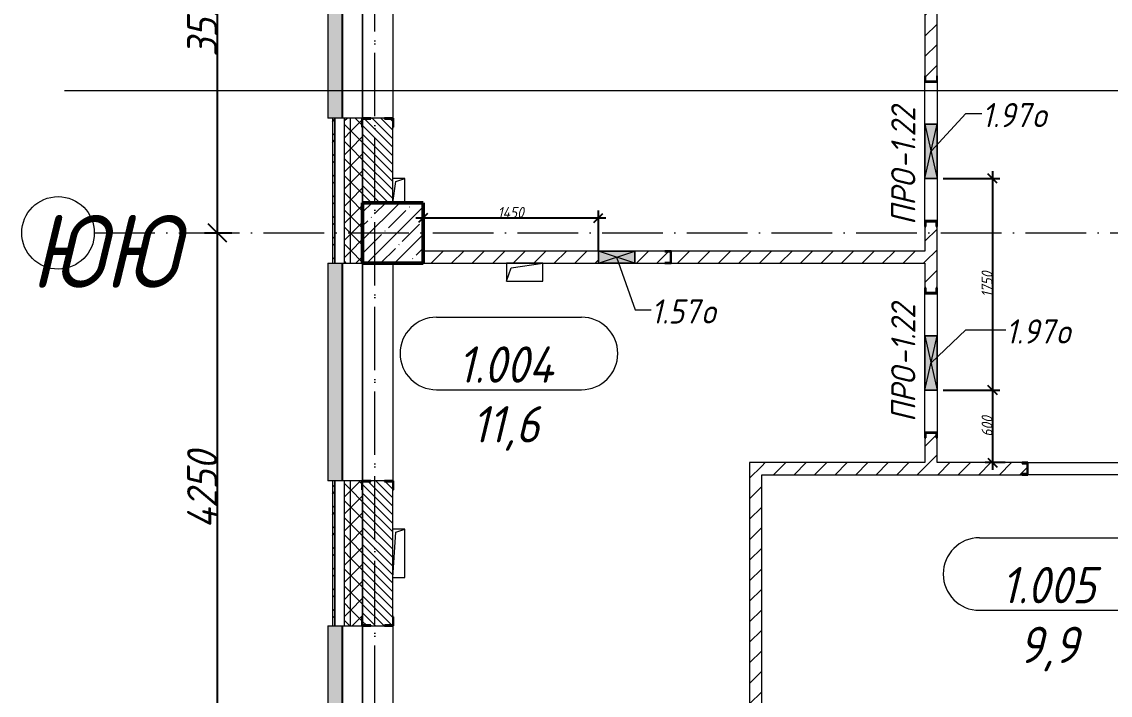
# Model space of a CAD drawing. Header units: millimetres. Extents: x -12989 to 629078, y -109036 to 555275.
# Drawn here: x 507745 to 516745, y 344099 to 349669 of the extents above; entities that cross this region are included whole.
import ezdxf

# ---------------------------------------------------------------- set-up
doc = ezdxf.new("R2010")
doc.units = ezdxf.units.MM
doc.linetypes.add('50_200_ШТРИХ_1Т_ш5_п1_п1_', pattern=[700, 500, -100, 0, -100])
for name, color, linetype, lineweight in [('A-____-____-DIMS', 7, 'Continuous', 9), ('A-DETL-GENF-OTLN', 7, 'Continuous', 9), ('A-GENM-____-IDEN', 7, 'Continuous', 9), ('A-GENM-____-MCUT', 7, 'Continuous', 25), ('A-GENM-____-OTLN', 7, 'Continuous', 9), ('A-GENM-____-OTLN-1', 7, 'Continuous', 25), ('A-GLAZ-____-IDEN', 7, 'Continuous', 9), ('A-GLAZ-____-OTLN', 7, 'Continuous', 9), ('A-WALL-____-MCUT', 7, 'Continuous', 13), ('A-WALL-____-MCUT-1', 7, 'Continuous', 9), ('A-WALL-____-OTLN', 7, 'Continuous', 9), ('A-WALL-____-PATT-1', 7, 'Continuous', 9), ('A-WALL-FNSH-MCUT-1', 7, 'Continuous', 9), ('I-WALL-____-OTLN', 7, 'Continuous', 9), ('S-COLS-____-MCUT', 7, 'Continuous', 50), ('S-COLS-____-OTLN', 7, 'Continuous', 9), ('S-GRID-____-IDEN', 7, 'Continuous', 9), ('S-GRID-____-OTLN-1', 7, '50_200_ШТРИХ_1Т_ш5_п1_п1_', 9)]:
    doc.layers.add(name, color=color, linetype=linetype, lineweight=lineweight)
for name, color, linetype, lineweight, true_color in [('A-AREA-IDEN-1', 7, 'Continuous', 9, 0xaaaaaa), ('A-GLAZ-____-OTLN-1', 7, 'Continuous', 9, 0xc0c0c0), ('G-____-____-SYMB-1', 9, 'Continuous', 9, 0x808080), ('Оси-3', 7, '50_200_ШТРИХ_1Т_ш5_п1_п1_', 9, 0xaaaaaa)]:
    doc.layers.add(name, color=color, linetype=linetype, lineweight=lineweight, true_color=true_color)
doc.styles.add('ISOCPEUR_I', font='isocpeui.ttf', dxfattribs={"width": 0.9, "height": 2.5})
doc.styles.add('ISOCPEUR_I_11', font='isocpeui.ttf', dxfattribs={"width": 0.9, "height": 200})
doc.styles.add('ISOCPEUR_I_7', font='isocpeui.ttf', dxfattribs={"width": 0.9, "height": 90})
doc.styles.add('ISOCPEUR_I_9', font='isocpeui.ttf', dxfattribs={"width": 0.9, "height": 250})
doc.dimstyles.new('ISO-1_8_0_9К_СРЕДНИЙ_Кладочные_2', dxfattribs={"dimscale": 304.8, "dimtxt": 89.638306, "dimasz": 0.246063, "dimexe": 0.19685, "dimexo": 0, "dimgap": 0, "dimtad": 1, "dimdec": 3, "dimrnd": 0.001, "dimdsep": 46, "dimtxsty": 'ISOCPEUR_I_7', "dimblk1": 'OBLIQUE', "dimblk2": 'OBLIQUE', "dimsah": 1, "dimcen": 0.09, "dimdle": 0.19685, "dimazin": 0, "dimtfac": 1, "dimtdec": 4, "dimtix": 1, "dimtmove": 1, "dimatfit": 3, "dimfxl": 1, "dimtvp": 1, "dimtolj": 1, "dimtzin": 0, "dimarcsym": 2})
doc.dimstyles.new('ISO-2_5_0_9К_БОЛЬШОЙ_ОСИ', dxfattribs={"dimscale": 304.8, "dimtxt": 248.995294, "dimasz": 0.492126, "dimexe": 0.393701, "dimexo": 0, "dimgap": 0, "dimtad": 1, "dimdec": 0, "dimzin": 0, "dimdsep": 46, "dimtxsty": 'ISOCPEUR_I_9', "dimblk1": 'OBLIQUE', "dimblk2": 'OBLIQUE', "dimsah": 1, "dimcen": 0.09, "dimdle": 0.393701, "dimazin": 0, "dimtfac": 1, "dimtdec": 4, "dimtix": 1, "dimtmove": 0, "dimatfit": 3, "dimfxl": 1, "dimtvp": 1, "dimtolj": 1, "dimtzin": 0, "dimarcsym": 2})
pattern_1 = [(135, (513013.31, 265891.49), (-35.35534, -35.35534), [])]
pattern_2 = [(45, (513013.31, 265891.49), (-84.85281, 84.85281), [])]
pattern_3 = [(45, (513013.31, 265891.49), (-70.71068, 70.71068), []), (135, (513013.31, 265891.49), (-70.71068, -70.71068), [])]

# ---------------------------------------------------------------- blocks, each defined once
blk = doc.blocks.new('BSC_Колонна _Прямоугольная - 500х500-V57-АР1_План отверстий 1 этажа в осях 1-64_Ю-ЯЯ')
at = {"layer": 'S-COLS-____-OTLN'}
h = blk.add_hatch(dxfattribs=at)
h.set_pattern_fill('FP_64', color=256, style=0, pattern_type=2)
h.set_pattern_definition([(45, (2200, -82031.04), (-114.04925, 114.04925), []), (45, (2314.05, -82031.04), (-114.04925, 114.04925), [201.613, -40.323, 3.353, -36.97])])
h.paths.add_polyline_path([(-250, -250), (250, -250), (250, 250), (-250, 250)], flags=0)
at = {"layer": 'S-COLS-____-MCUT'}
for p, q in [((250, 250), (-250, 250)), ((-250, 250), (-250, -250)), ((250, -250), (250, 250)), ((-250, -250), (250, -250))]:
    blk.add_line(p, q, dxfattribs=at)
blk = doc.blocks.new('Фахверк_СКБ_Уголок - 250_2700-27497298-АР1_План отверстий 1 этажа в осях 1-64_Ю-ЯЯ')
at = {"layer": 'A-GENM-____-MCUT'}
for p, q in [((200, 181), (125, 181)), ((125, 181), (125, 106)), ((200, 175), (200, 181)), ((125, 106), (131, 106)), ((131, 106), (131, 175)), ((131, 175), (200, 175)), ((131, -6), (125, -6)), ((125, -6), (125, -81)), ((125, -81), (200, -81)), ((131, -75), (131, -6)), ((200, -75), (131, -75)), ((200, -81), (200, -75))]:
    blk.add_line(p, q, dxfattribs=at)
blk = doc.blocks.new('154_Стойка_СКБ_Швеллер - СМ-2230_100-28215779-АР1_План отверстий 1 этажа в осях 1-64_Ю-ЯЯ')
at = {"layer": 'A-GENM-____-MCUT'}
for p, q in [((171, 50), (125, 50)), ((125, 50), (125, -50)), ((129.5, 42.4), (171, 42.4)), ((129.5, -42.4), (129.5, 42.4)), ((171, 42.4), (171, 50)), ((125, -50), (171, -50)), ((171, -42.4), (129.5, -42.4)), ((171, -50), (171, -42.4))]:
    blk.add_line(p, q, dxfattribs=at)
blk = doc.blocks.new('154_Фахверк_СКБ_Швеллер - Тип_100_4010-27736299-АР1_План отверстий 1 этажа в осях 1-64_Ю-ЯЯ')
at = {"layer": 'A-GENM-____-MCUT'}
for p, q in [((175, 50), (125, 50)), ((125, 50), (125, -50)), ((128, 47), (175, 47)), ((128, -47), (128, 47)), ((175, 47), (175, 50)), ((125, -50), (175, -50)), ((175, -47), (128, -47)), ((175, -50), (175, -47))]:
    blk.add_line(p, q, dxfattribs=at)
blk = doc.blocks.new('AR_Отверстие прямоугольное _в плите_ - AR_Отверстие прямоугольное _в плите_-30459777-АР1_План отверстий 1 этажа в осях 1-64_Ю-ЯЯ')
at = {"layer": 'A-GENM-____-OTLN'}
for p, q in [((150, 75), (-150, 75)), ((-150, 75), (-150, -75)), ((-150, -75), (-112.5, 37.5)), ((-112.5, 37.5), (150, 75)), ((150, -75), (150, 75)), ((-150, -75), (150, -75))]:
    blk.add_line(p, q, dxfattribs=at)
blk = doc.blocks.new('AR_Отверстие прямоугольное _в плите_ - AR_Отверстие прямоугольное _в плите_-30512140-АР1_План отверстий 1 этажа в осях 1-64_Ю-ЯЯ')
at = {"layer": 'A-GENM-____-OTLN'}
for p, q in [((50, 200), (-50, 200)), ((-25, 175), (50, 200)), ((50, -200), (50, 200)), ((-50, -200), (-25, 175)), ((-50, -200), (50, -200))]:
    blk.add_line(p, q, dxfattribs=at)
blk = doc.blocks.new('AR_Отверстие прямоугольное _в плите_ - AR_Отверстие прямоугольное _в плите_-V230-АР1_План отверстий 1 этажа в осях 1-64_Ю-ЯЯ')
at = {"layer": 'A-GENM-____-OTLN'}
for p, q in [((50, 100), (-50, 100)), ((-25, 75), (50, 100)), ((50, -100), (50, 100)), ((-50, -100), (-25, 75))]:
    blk.add_line(p, q, dxfattribs=at)
blk = doc.blocks.new('Отлив_СКБ - Отлив витража_120_НВФ-31885689-АР1_План отверстий 1 этажа в осях 1-64_Ю-ЯЯ')
at = {"layer": 'A-GLAZ-____-OTLN-1'}
for points in [[(1800, 2), (1800, 120), (0, 120), (0, 2), (749.6, 2)], [(1800, 0), (1800, 2), (0, 2), (0, 0), (749.6, 0)]]:
    blk.add_hatch(color=256, dxfattribs=at).paths.add_polyline_path(points, flags=0)
at = {"layer": 'A-GLAZ-____-OTLN'}
for p, q in [((0, 83), (0, 120)), ((1800, 120), (0, 120)), ((1800, 120), (1800, 83)), ((0, 2), (1800, 2)), ((1800, 0), (0, 0))]:
    blk.add_line(p, q, dxfattribs=at)
blk = doc.blocks.new('AR_Отверстие прямоугольное _в стене_ - AR_Отверстие прямоугольное _в стене__ОВ-36649808-АР1_План отверстий 1 этажа в осях 1-64_Ю-ЯЯ')
at = {"layer": 'A-GLAZ-____-OTLN'}
blk.add_hatch(color=256, dxfattribs=at).paths.add_polyline_path([(-225, -50), (225, -50), (225, 50), (-225, 50)], flags=0)
at = {"layer": 'A-DETL-GENF-OTLN'}
for p, q in [((-225, -50), (-225, 50)), ((-225, 50), (225, 50)), ((225, 50), (-225, -50)), ((-225, 50), (225, -50)), ((225, 50), (-225, 50)), ((-225, 50), (-225, -50)), ((225, 50), (225, -50)), ((225, -50), (225, 50)), ((225, -50), (-225, -50)), ((-225, -50), (225, -50))]:
    blk.add_line(p, q, dxfattribs=at)
blk = doc.blocks.new('AR_Отверстие прямоугольное _в стене__БезПР - AR_Отверстие прямоугольное _в стене__БезПР-36430205-АР1_План отверстий 1 этажа в осях 1-64_Ю-ЯЯ')
at = {"layer": 'A-GLAZ-____-OTLN'}
blk.add_hatch(color=256, dxfattribs=at).paths.add_polyline_path([(150, 50), (-150, 50), (-150, -50), (150, -50)], flags=0)
at = {"layer": 'A-DETL-GENF-OTLN'}
for p, q in [((-150, -50), (-150, 50)), ((-150, 50), (150, 50)), ((150, 50), (-150, -50)), ((-150, 50), (150, -50)), ((150, 50), (-150, 50)), ((-150, 50), (-150, -50)), ((150, 50), (150, -50)), ((150, -50), (150, 50)), ((150, -50), (-150, -50)), ((-150, -50), (150, -50))]:
    blk.add_line(p, q, dxfattribs=at)
blk = doc.blocks.new('Ось сетки - Круг_Ø6_00__ISO-2_5_0_9K_-25732049-АР1_План отверстий 1 этажа в осях 1-64_Ю-ЯЯ')
at = {"layer": 'S-GRID-____-IDEN'}
blk.add_circle((0, 0), 3, dxfattribs=at)
blk = doc.blocks.new('_Oblique')
at = {"color": 0, "linetype": 'ByBlock', "lineweight": -2}
blk.add_line((-0.5, -0.5), (0.5, 0.5), dxfattribs=at)
blk = doc.blocks.new('*D5497')
at = {"layer": 'A-____-____-DIMS', "color": 0, "lineweight": -2, "transparency": 16777216}
for p, q in [((509361.9, 343552.5), (509361.9, 348042.5)), ((509255.8, 347922.5), (509481.9, 347922.5)), ((509255.8, 343672.5), (509481.9, 343672.5))]:
    blk.add_line(p, q, dxfattribs=at)
at = {"layer": 'Defpoints', "color": 0, "transparency": 16777216}
for p in [(509255.8, 347922.5), (509361.9, 347922.5), (509255.8, 343672.5)]:
    blk.add_point(p, dxfattribs=at)
at = {"layer": 'A-____-____-DIMS', "color": 0, "lineweight": -2, "transparency": 16777216, "xscale": 150, "yscale": 150, "zscale": 150}
for p, rotation in [((509361.9, 347922.5), 90), ((509361.9, 343672.5), 270)]:
    blk.add_blockref('_Oblique', p, dxfattribs=dict(at, rotation=rotation))
at = {"layer": 'A-____-____-DIMS', "color": 0, "transparency": 16777216, "insert": (509236.9, 345797.5), "char_height": 250, "width": 781.462, "attachment_point": 5, "rotation": 90, "style": 'ISOCPEUR_I_9'}
blk.add_mtext('\\A1;4250', dxfattribs=at)
blk = doc.blocks.new('*D5498')
at = {"layer": 'A-____-____-DIMS', "color": 0, "lineweight": -2, "transparency": 16777216}
for p, q in [((509361.9, 347802.5), (509361.9, 351592.5)), ((509255.8, 351472.5), (509481.9, 351472.5)), ((509255.8, 347922.5), (509481.9, 347922.5))]:
    blk.add_line(p, q, dxfattribs=at)
at = {"layer": 'Defpoints', "color": 0, "transparency": 16777216}
for p in [(509255.8, 351472.5), (509361.9, 351472.5), (509255.8, 347922.5)]:
    blk.add_point(p, dxfattribs=at)
at = {"layer": 'A-____-____-DIMS', "color": 0, "lineweight": -2, "transparency": 16777216, "xscale": 150, "yscale": 150, "zscale": 150}
for p, rotation in [((509361.9, 351472.5), 90), ((509361.9, 347922.5), 270)]:
    blk.add_blockref('_Oblique', p, dxfattribs=dict(at, rotation=rotation))
at = {"layer": 'A-____-____-DIMS', "color": 0, "transparency": 16777216, "insert": (509236.9, 349697.5), "char_height": 250, "width": 758.478, "attachment_point": 5, "rotation": 90, "style": 'ISOCPEUR_I_9'}
blk.add_mtext('\\A1;3550', dxfattribs=at)
blk = doc.blocks.new('*D5639')
at = {"layer": 'A-____-____-DIMS', "color": 0, "lineweight": -2, "transparency": 16777216}
for p, q in [((515771.8, 348432.5), (515771.8, 346562.5)), ((515363.3, 348372.5), (515831.8, 348372.5)), ((515363.3, 346622.5), (515831.8, 346622.5))]:
    blk.add_line(p, q, dxfattribs=at)
at = {"layer": 'Defpoints', "color": 0, "transparency": 16777216}
for p in [(515363.3, 348372.5), (515363.3, 346622.5), (515771.8, 346622.5)]:
    blk.add_point(p, dxfattribs=at)
at = {"layer": 'A-____-____-DIMS', "color": 0, "lineweight": -2, "transparency": 16777216, "xscale": 75, "yscale": 75, "zscale": 75}
for p, rotation in [((515771.8, 348372.5), 90), ((515771.8, 346622.5), 270)]:
    blk.add_blockref('_Oblique', p, dxfattribs=dict(at, rotation=rotation))
at = {"layer": 'A-____-____-DIMS', "color": 0, "transparency": 16777216, "insert": (515726.2, 347497.5), "char_height": 90, "width": 504.733, "attachment_point": 5, "rotation": 90, "style": 'ISOCPEUR_I_7'}
blk.add_mtext('\\A1;1750', dxfattribs=at)
blk = doc.blocks.new('*D5640')
at = {"layer": 'A-____-____-DIMS', "color": 0, "lineweight": -2, "transparency": 16777216}
for p, q in [((515363.3, 346622.5), (515831.8, 346622.5)), ((515771.8, 346682.5), (515771.8, 345962.5)), ((515877.8, 346022.5), (515711.8, 346022.5))]:
    blk.add_line(p, q, dxfattribs=at)
at = {"layer": 'Defpoints', "color": 0, "transparency": 16777216}
for p in [(515363.3, 346622.5), (515771.8, 346022.5), (515877.8, 346022.5)]:
    blk.add_point(p, dxfattribs=at)
at = {"layer": 'A-____-____-DIMS', "color": 0, "lineweight": -2, "transparency": 16777216, "xscale": 75, "yscale": 75, "zscale": 75}
for p, rotation in [((515771.8, 346622.5), 90), ((515771.8, 346022.5), 270)]:
    blk.add_blockref('_Oblique', p, dxfattribs=dict(at, rotation=rotation))
at = {"layer": 'A-____-____-DIMS', "color": 0, "transparency": 16777216, "insert": (515726.8, 346322.5), "char_height": 90, "width": 409.578, "attachment_point": 5, "rotation": 90, "style": 'ISOCPEUR_I_7'}
blk.add_mtext('\\A1;600', dxfattribs=at)
blk = doc.blocks.new('*D5645')
at = {"layer": 'A-____-____-DIMS', "color": 0, "lineweight": -2, "transparency": 16777216}
for p, q in [((511063.3, 347772.5), (511063.3, 348106.7)), ((512513.3, 347772.5), (512513.3, 348106.7)), ((511003.3, 348046.7), (512573.3, 348046.7))]:
    blk.add_line(p, q, dxfattribs=at)
at = {"layer": 'Defpoints', "color": 0, "transparency": 16777216}
for p in [(512513.3, 348046.7), (511063.3, 347772.5), (512513.3, 347772.5)]:
    blk.add_point(p, dxfattribs=at)
at = {"layer": 'A-____-____-DIMS', "color": 0, "lineweight": -2, "transparency": 16777216, "xscale": 75, "yscale": 75, "zscale": 75, "rotation": 180}
blk.add_blockref('_Oblique', (511063.3, 348046.7), dxfattribs=at)
at = {"layer": 'A-____-____-DIMS', "color": 0, "lineweight": -2, "transparency": 16777216, "xscale": 75, "yscale": 75, "zscale": 75}
blk.add_blockref('_Oblique', (512513.3, 348046.7), dxfattribs=at)
at = {"layer": 'A-____-____-DIMS', "color": 0, "transparency": 16777216, "insert": (511788.3, 348091.7), "char_height": 90, "width": 521.281, "attachment_point": 5, "style": 'ISOCPEUR_I_7'}
blk.add_mtext('\\A1;1450', dxfattribs=at)
blk = doc.blocks.new('AAR_СКБ_Марка_помещения_1_5 ммп - Номер _ Площадь-27962135-АИ_План этажа_Стены_1')
at = {"layer": 'A-AREA-IDEN-1'}
for p, q in [((-2.987, 3), (3.013, 3)), ((-2.987, 0), (3.013, 0))]:
    blk.add_line(p, q, dxfattribs=at)
for centre, start, end in [((-2.987, 1.5), 90, 270), ((3.013, 1.5), 270, 90)]:
    blk.add_arc(centre, 1.5, start, end, dxfattribs=at)

msp = doc.modelspace()

# ---------------------------------------------------------------- hatches: boundary and pattern name
at = {"layer": 'A-WALL-____-PATT-1'}
h = msp.add_hatch(dxfattribs=at)
h.set_pattern_fill('FP_3', color=256, style=0, pattern_type=2)
h.set_pattern_definition([(45, (513013.31, 265891.49), (-85.53659, 85.53659), []), (45, (513070.34, 265891.49), (-85.53659, 85.53659), [])])
h.paths.add_polyline_path([(510313.3109, 338672.5335), (510333.3109, 338672.5335), (510333.3109, 339872.5335), (510313.3109, 339872.5335), (510313.3109, 339260.2006)], flags=0)
h.paths.add_polyline_path([(510333.3109, 341672.5335), (510333.3109, 342872.5335), (510313.3109, 342872.5335), (510313.3109, 341672.5335)], flags=0)
h.paths.add_polyline_path([(510333.3109, 344672.5335), (510333.3109, 345872.5335), (510313.3109, 345872.5335), (510313.3109, 344672.5335)], flags=0)
h.paths.add_polyline_path([(510313.3109, 347672.5335), (510333.3109, 347672.5335), (510333.3109, 348872.5335), (510313.3109, 348872.5335)], flags=0)
h.paths.add_polyline_path([(510313.3109, 350672.5335), (510333.3109, 350672.5335), (510333.3109, 351822.5335), (510313.3109, 351822.5335)], flags=0)
h = msp.add_hatch(dxfattribs=at)
h.set_pattern_fill('FP_1', color=256, style=0, pattern_type=2)
h.set_pattern_definition(pattern_3)
h.paths.add_polyline_path([(510463.3109, 338922.5335), (510463.3109, 339872.5335), (510413.3109, 339872.5335), (510413.3109, 338922.5335)], flags=0)
h.paths.add_polyline_path([(510463.3109, 341672.5335), (510463.3109, 342872.5335), (510413.3109, 342872.5335), (510413.3109, 341672.5335)], flags=0)
h.paths.add_polyline_path([(510413.3109, 344672.5335), (510463.3109, 344672.5335), (510463.3109, 345872.5335), (510413.3109, 345872.5335), (510413.3109, 345718.141)], flags=0)
h.paths.add_polyline_path([(510463.3109, 347672.5335), (510463.3109, 348872.5335), (510413.3109, 348872.5335), (510413.3109, 347672.5335)], flags=0)
h.paths.add_polyline_path([(510413.3109, 350672.5335), (510463.3109, 350672.5335), (510463.3109, 351722.5335), (510413.3109, 351722.5335), (510413.3109, 351368.8389)], flags=0)
h = msp.add_hatch(dxfattribs=at)
h.set_pattern_fill('FP_1', color=256, style=0, pattern_type=2)
h.set_pattern_definition(pattern_3)
h.paths.add_polyline_path([(510563.3109, 338922.5335), (510563.3109, 339797.5335), (510557.3109, 339797.5335), (510557.3109, 339872.5335), (510463.3109, 339872.5335), (510463.3109, 338922.5335)], flags=0)
h.paths.add_polyline_path([(510557.3109, 341672.5335), (510557.3109, 341747.5335), (510563.3109, 341747.5335), (510563.3109, 342797.5335), (510557.3109, 342797.5335), (510557.3109, 342872.5335), (510463.3109, 342872.5335), (510463.3109, 341672.5335)], flags=0)
h.paths.add_polyline_path([(510463.3109, 344672.5335), (510557.3109, 344672.5335), (510557.3109, 344747.5335), (510563.3109, 344747.5335), (510563.3109, 345797.5335), (510557.3109, 345797.5335), (510557.3109, 345872.5335), (510463.3109, 345872.5335), (510463.3109, 344678.5335)], flags=0)
h.paths.add_polyline_path([(510563.3109, 347672.5335), (510563.3109, 348797.5335), (510557.3109, 348797.5335), (510557.3109, 348872.5335), (510463.3109, 348872.5335), (510463.3109, 347672.5335)], flags=0)
h.paths.add_polyline_path([(510557.3109, 350672.5335), (510557.3109, 350747.5335), (510563.3109, 350747.5335), (510563.3109, 351672.5335), (510463.3109, 351672.5335), (510463.3109, 350672.5335)], flags=0)
h = msp.add_hatch(dxfattribs=at)
h.set_pattern_fill('FP_6', color=256, style=0, pattern_type=2)
h.set_pattern_definition(pattern_1)
h.paths.add_polyline_path([(510813.1869, 348172.5335), (510813.3109, 348172.5335), (510813.3109, 348866.5335), (510744.3109, 348866.5335), (510744.3109, 348872.5335), (510632.3109, 348872.5335), (510632.3109, 348866.5335), (510563.3109, 348866.5335), (510563.3109, 348172.5335)], flags=0)
h.paths.add_polyline_path([(510744.3109, 350672.5335), (510744.3109, 350678.5335), (510813.3109, 350678.5335), (510813.3109, 351072.5335), (510563.3109, 351072.5335), (510563.3109, 350678.5335), (510632.3109, 350678.5335), (510632.3109, 350672.5335)], flags=0)
h = msp.add_hatch(dxfattribs=at)
h.set_pattern_fill('FP_4', color=256, style=0, pattern_type=2)
h.set_pattern_definition(pattern_2)
h.paths.add_polyline_path([(515213.3109, 346022.5335), (515313.3109, 346022.5335), (515313.3109, 346226.5335), (515305.7109, 346226.5335), (515305.7109, 346268.0335), (515220.9109, 346268.0335), (515220.9109, 346226.5335), (515213.3109, 346226.5335)], flags=0)
h.paths.add_polyline_path([(515220.9109, 347427.0335), (515305.7109, 347427.0335), (515305.7109, 347468.5335), (515313.3109, 347468.5335), (515313.3109, 347976.5335), (515305.7109, 347976.5335), (515305.7109, 348018.0335), (515220.9109, 348018.0335), (515220.9109, 347976.5335), (515213.3109, 347976.5335), (515213.3109, 347468.5335), (515220.9109, 347468.5335)], flags=0)
h.paths.add_polyline_path([(515216.3109, 349175.5335), (515310.3109, 349175.5335), (515310.5331, 349222.5335), (515313.3109, 349222.5335), (515313.3109, 350972.5335), (515213.3109, 350972.5335), (515213.3109, 349222.5335), (515216.3109, 349222.5335)], flags=0)
h = msp.add_hatch(dxfattribs=at)
h.set_pattern_fill('FP_4', color=256, style=0, pattern_type=2)
h.set_pattern_definition(pattern_2)
h.paths.add_polyline_path([(515213.3109, 347672.5335), (515213.3109, 347772.5335), (513113.3109, 347772.5335), (513113.3109, 347672.5335), (514765.4028, 347672.5335)], flags=0)
h.paths.add_polyline_path([(512997.9022, 347672.5335), (513063.3109, 347672.5335), (513063.3109, 347675.5335), (513110.3109, 347675.5335), (513110.3109, 347769.5335), (513063.3109, 347769.5335), (513063.3109, 347772.5335), (512813.3109, 347772.5335), (512813.3109, 347672.5335)], flags=0)
h.paths.add_polyline_path([(512513.3109, 347672.5335), (512513.3109, 347772.5335), (511063.3109, 347772.5335), (511063.3109, 347672.5335), (511230.4015, 347672.5335)], flags=0)
h = msp.add_hatch(dxfattribs=at)
h.set_pattern_fill('FP_4', color=256, style=0, pattern_type=2)
h.set_pattern_definition(pattern_2)
h.paths.add_polyline_path([(513763.3109, 342722.5335), (513863.3109, 342722.5335), (513863.3109, 346022.5335), (513763.3109, 346022.5335), (513763.3109, 345718.141)], flags=0)
h = msp.add_hatch(dxfattribs=at)
h.set_pattern_fill('FP_4', color=256, style=0, pattern_type=2)
h.set_pattern_definition(pattern_2)
h.paths.add_polyline_path([(517513.3109, 345922.5335), (517513.3109, 346022.5335), (517259.3109, 346022.5335), (517259.3109, 346014.9335), (517217.8109, 346014.9335), (517217.8109, 345930.1335), (517259.3109, 345930.1335), (517259.3109, 345922.5335)], flags=0)
h.paths.add_polyline_path([(516017.3109, 345922.5335), (516017.3109, 345930.1335), (516058.8109, 345930.1335), (516058.8109, 346014.9335), (516017.3109, 346014.9335), (516017.3109, 346022.5335), (513863.3109, 346022.5335), (513863.3109, 345922.5335), (514765.4028, 345922.5335)], flags=0)
h = msp.add_hatch(dxfattribs=at)
h.set_pattern_fill('FP_6', color=256, style=0, pattern_type=2)
h.set_pattern_definition(pattern_1)
h.paths.add_polyline_path([(510813.3109, 342722.5335), (510813.3109, 342866.5335), (510744.3109, 342866.5335), (510744.3109, 342872.5335), (510632.3109, 342872.5335), (510632.3109, 342866.5335), (510563.3109, 342866.5335), (510563.3109, 342722.5335), (510669.3109, 342722.5335)], flags=0)
h.paths.add_polyline_path([(510632.3109, 344672.5335), (510744.3109, 344672.5335), (510744.3109, 344678.5335), (510813.3109, 344678.5335), (510813.3109, 345866.5335), (510744.3109, 345866.5335), (510744.3109, 345872.5335), (510632.3109, 345872.5335), (510632.3109, 345866.5335), (510563.3109, 345866.5335), (510563.3109, 344678.5335), (510632.3109, 344678.5335)], flags=0)

# ---------------------------------------------------------------- linework, layer by layer
at = {"layer": 'A-GLAZ-____-IDEN'}
for p, q in [((515263.3109, 348597.5335), (515551.7335, 348909.1975)), ((515551.7335, 348909.1975), (515683.7539, 348909.1975)), ((512663.3109, 347722.5335), (512816.9873, 347285.2993)), ((512816.9873, 347285.2993), (512948.0993, 347285.2993)), ((515263.3109, 346847.5335), (515551.7335, 347119.7307)), ((515551.7335, 347119.7307), (515881.3906, 347119.7307))]:
    msp.add_line(p, q, dxfattribs=at)
at = {"layer": 'A-WALL-____-MCUT'}
for p, q in [((510557.3109, 348872.5335), (510333.3109, 348872.5335)), ((510333.3109, 348872.5335), (510333.3109, 347672.5335)), ((510333.3109, 347672.5335), (510333.3109, 348872.5335)), ((510744.3109, 348872.5335), (510632.3109, 348872.5335)), ((510813.3109, 348172.5335), (510813.3109, 348797.5335)), ((510333.3109, 347672.5335), (510563.3109, 347672.5335)), ((510557.3109, 345872.5335), (510333.3109, 345872.5335)), ((510333.3109, 345872.5335), (510333.3109, 344672.5335)), ((510333.3109, 344672.5335), (510333.3109, 345872.5335)), ((510744.3109, 345872.5335), (510632.3109, 345872.5335)), ((510813.3109, 344747.5335), (510813.3109, 345797.5335)), ((510333.3109, 344672.5335), (510557.3109, 344672.5335)), ((510632.3109, 344672.5335), (510744.3109, 344672.5335))]:
    msp.add_line(p, q, dxfattribs=at)
at = {"layer": 'A-WALL-____-MCUT-1'}
for p, q in [((510413.3109, 347672.5335), (510413.3109, 348872.5335)), ((510463.3109, 347672.5335), (510463.3109, 348872.5335)), ((510563.3109, 348797.5335), (510563.3109, 348172.5335)), ((510563.3109, 348172.5335), (510563.3109, 348797.5335)), ((510413.3109, 344672.5335), (510413.3109, 345872.5335)), ((510463.3109, 344672.5335), (510463.3109, 345872.5335)), ((510563.3109, 345797.5335), (510563.3109, 344747.5335)), ((510563.3109, 344747.5335), (510563.3109, 345797.5335))]:
    msp.add_line(p, q, dxfattribs=at)
at = {"layer": 'A-WALL-____-OTLN'}
for p, q in [((510563.3109, 348872.5335), (510563.3109, 350672.5335)), ((510563.3109, 350672.5335), (510563.3109, 348872.5335)), ((510813.3109, 350672.5335), (510813.3109, 348872.5335)), ((510563.3109, 345872.5335), (510563.3109, 347672.5335)), ((510563.3109, 347672.5335), (510563.3109, 345872.5335)), ((510813.3109, 347672.5335), (510813.3109, 345872.5335)), ((510563.3109, 342872.5335), (510563.3109, 344672.5335)), ((510563.3109, 344672.5335), (510563.3109, 342872.5335)), ((510813.3109, 344672.5335), (510813.3109, 342872.5335))]:
    msp.add_line(p, q, dxfattribs=at)
at = {"layer": 'A-WALL-FNSH-MCUT-1'}
for p, q in [((515213.3109, 351322.5335), (515213.3109, 349222.5335)), ((515313.3109, 349222.5335), (515313.3109, 350972.5335)), ((510313.3109, 348872.5335), (510313.3109, 347672.5335)), ((510333.3109, 348872.5335), (510313.3109, 348872.5335)), ((515213.3109, 347976.5335), (515213.3109, 347772.5335)), ((515313.3109, 347468.5335), (515313.3109, 347976.5335)), ((512513.3109, 347772.5335), (511063.3109, 347772.5335)), ((513063.3109, 347772.5335), (512813.3109, 347772.5335)), ((515213.3109, 347772.5335), (513113.3109, 347772.5335)), ((510313.3109, 347672.5335), (510333.3109, 347672.5335)), ((511063.3109, 347672.5335), (512513.3109, 347672.5335)), ((512813.3109, 347672.5335), (513063.3109, 347672.5335)), ((513113.3109, 347672.5335), (515213.3109, 347672.5335)), ((515213.3109, 347672.5335), (515213.3109, 347468.5335)), ((515213.3109, 346226.5335), (515213.3109, 346022.5335)), ((515313.3109, 346022.5335), (515313.3109, 346226.5335)), ((515213.3109, 346022.5335), (513763.3109, 346022.5335)), ((513763.3109, 346022.5335), (513763.3109, 342722.5335)), ((516017.3109, 346022.5335), (515313.3109, 346022.5335)), ((513863.3109, 345922.5335), (516017.3109, 345922.5335)), ((513863.3109, 343072.5335), (513863.3109, 345922.5335)), ((510313.3109, 345872.5335), (510313.3109, 344672.5335)), ((510333.3109, 345872.5335), (510313.3109, 345872.5335)), ((510313.3109, 344672.5335), (510333.3109, 344672.5335))]:
    msp.add_line(p, q, dxfattribs=at)
at = {"layer": 'G-____-____-SYMB-1'}
msp.add_line((508098.7087, 349100.5441), (617525.6647, 349100.5441), dxfattribs=at)
at = {"layer": 'I-WALL-____-OTLN'}
for p, q in [((515213.3109, 348822.5335), (515213.3109, 349172.5335)), ((515313.3109, 349172.5335), (515313.3109, 348822.5335)), ((515213.3109, 348022.5335), (515213.3109, 348372.5335)), ((515313.3109, 348372.5335), (515313.3109, 348022.5335)), ((515213.3109, 347072.5335), (515213.3109, 347422.5335)), ((515313.3109, 347422.5335), (515313.3109, 347072.5335)), ((515213.3109, 346272.5335), (515213.3109, 346622.5335)), ((515313.3109, 346622.5335), (515313.3109, 346272.5335)), ((516063.3109, 346022.5335), (517213.3109, 346022.5335)), ((517213.3109, 345922.5335), (516063.3109, 345922.5335))]:
    msp.add_line(p, q, dxfattribs=at)
at = {"layer": 'S-GRID-____-OTLN-1'}
for p, q in [((510663.3109, 318783.0794), (510663.3109, 356784.3429)), ((508344.5407, 347922.5335), (617087.7175, 347922.5335))]:
    msp.add_line(p, q, dxfattribs=at)
at = {"layer": 'Оси-3'}
msp.add_line((510663.3109, 259999.1118), (510663.3109, 357169.785), dxfattribs=at)

# ---------------------------------------------------------------- block references
at = {"layer": 'A-AREA-IDEN-1', "xscale": 199.9999999999999, "yscale": 199.9999999999999, "zscale": 199.9999999999999}
for p in [(511770.747, 346625.5603), (516261.1808, 344801.1626)]:
    msp.add_blockref('AAR_СКБ_Марка_помещения_1_5 ммп - Номер _ Площадь-27962135-АИ_План этажа_Стены_1', p, dxfattribs=at)
at = {"layer": 'A-GENM-____-OTLN'}
for name, p in [('AR_Отверстие прямоугольное _в плите_ - AR_Отверстие прямоугольное _в плите_-V230-АР1_План отверстий 1 этажа в осях 1-64_Ю-ЯЯ', (510863.3109, 348272.5335)), ('AR_Отверстие прямоугольное _в плите_ - AR_Отверстие прямоугольное _в плите_-30459777-АР1_План отверстий 1 этажа в осях 1-64_Ю-ЯЯ', (511903.3109, 347597.186)), ('AR_Отверстие прямоугольное _в плите_ - AR_Отверстие прямоугольное _в плите_-30512140-АР1_План отверстий 1 этажа в осях 1-64_Ю-ЯЯ', (510863.3109, 345272.5335))]:
    msp.add_blockref(name, p, dxfattribs=at)
at = {"layer": 'A-GENM-____-OTLN-1'}
for name, p, rotation in [('154_Фахверк_СКБ_Швеллер - Тип_100_4010-27736299-АР1_План отверстий 1 этажа в осях 1-64_Ю-ЯЯ', (515263.3109, 349047.5335), 89.99999999999991), ('Фахверк_СКБ_Уголок - 250_2700-27497298-АР1_План отверстий 1 этажа в осях 1-64_Ю-ЯЯ', (510638.3109, 348997.5335), 269.9999999999999), ('154_Стойка_СКБ_Швеллер - СМ-2230_100-28215779-АР1_План отверстий 1 этажа в осях 1-64_Ю-ЯЯ', (515263.3109, 348147.5335), 269.9999999999999), ('154_Фахверк_СКБ_Швеллер - Тип_100_4010-27736299-АР1_План отверстий 1 этажа в осях 1-64_Ю-ЯЯ', (513238.3109, 347722.5335), 180), ('154_Стойка_СКБ_Швеллер - СМ-2230_100-28215779-АР1_План отверстий 1 этажа в осях 1-64_Ю-ЯЯ', (515263.3109, 347297.5335), 89.99999999999991), ('154_Стойка_СКБ_Швеллер - СМ-2230_100-28215779-АР1_План отверстий 1 этажа в осях 1-64_Ю-ЯЯ', (515263.3109, 346397.5335), 269.9999999999999), ('154_Стойка_СКБ_Швеллер - СМ-2230_100-28215779-АР1_План отверстий 1 этажа в осях 1-64_Ю-ЯЯ', (516188.3109, 345972.5335), 180), ('Фахверк_СКБ_Уголок - 250_2700-27497298-АР1_План отверстий 1 этажа в осях 1-64_Ю-ЯЯ', (510638.3109, 345997.5335), 269.9999999999999), ('Фахверк_СКБ_Уголок - 250_2700-27497298-АР1_План отверстий 1 этажа в осях 1-64_Ю-ЯЯ', (510738.3109, 344547.5335), 89.99999999999991)]:
    msp.add_blockref(name, p, dxfattribs=dict(at, rotation=rotation))
at = {"layer": 'A-GLAZ-____-OTLN'}
for name, p, rotation in [('Отлив_СКБ - Отлив витража_120_НВФ-31885689-АР1_План отверстий 1 этажа в осях 1-64_Ю-ЯЯ', (510396.3109, 348872.5335), 90), ('AR_Отверстие прямоугольное _в стене_ - AR_Отверстие прямоугольное _в стене__ОВ-36649808-АР1_План отверстий 1 этажа в осях 1-64_Ю-ЯЯ', (515263.3109, 348597.5335), 89.99999999999991), ('AR_Отверстие прямоугольное _в стене__БезПР - AR_Отверстие прямоугольное _в стене__БезПР-36430205-АР1_План отверстий 1 этажа в осях 1-64_Ю-ЯЯ', (512663.3109, 347722.5335), 180), ('Отлив_СКБ - Отлив витража_120_НВФ-31885689-АР1_План отверстий 1 этажа в осях 1-64_Ю-ЯЯ', (510396.3109, 345872.5335), 90), ('AR_Отверстие прямоугольное _в стене_ - AR_Отверстие прямоугольное _в стене__ОВ-36649808-АР1_План отверстий 1 этажа в осях 1-64_Ю-ЯЯ', (515263.3109, 346847.5335), 89.99999999999991), ('Отлив_СКБ - Отлив витража_120_НВФ-31885689-АР1_План отверстий 1 этажа в осях 1-64_Ю-ЯЯ', (510396.3109, 342872.5335), 90)]:
    msp.add_blockref(name, p, dxfattribs=dict(at, rotation=rotation))
at = {"layer": 'S-COLS-____-OTLN'}
msp.add_blockref('BSC_Колонна _Прямоугольная - 500х500-V57-АР1_План отверстий 1 этажа в осях 1-64_Ю-ЯЯ', (510813.3109, 347922.5335), dxfattribs=at)
at = {"layer": 'S-GRID-____-IDEN', "xscale": 99.99999999999993, "yscale": 99.99999999999993, "zscale": 99.99999999999993, "rotation": 269.9999999999995}
msp.add_blockref('Ось сетки - Круг_Ø6_00__ISO-2_5_0_9K_-25732049-АР1_План отверстий 1 этажа в осях 1-64_Ю-ЯЯ', (508044.5407, 347922.5335), dxfattribs=at)

# ---------------------------------------------------------------- texts
at = {"layer": 'A-AREA-IDEN-1', "char_height": 300, "attachment_point": 8, "line_spacing_factor": 1.139951, "style": 'ISOCPEUR_I'}
for s, insert, width in [('\\pxqc,t8.46667,16.93333,25.4,33.86667,42.33333,50.8,59.26667,67.73333,76.2,84.66667,93.13333,101.6,110.06667,118.53333,127,135.46667,143.93333,152.4,160.86667,169.33333,177.8,186.26667,194.73333,203.2,211.66667,220.13333,228.6,237.06667,245.53333,254,262.46667,270.93333;{1.004}', (511745.3179, 346683.8901), 940), ('\\pxqc,t8.46667,16.93333,25.4,33.86667,42.33333,50.8,59.26667,67.73333,76.2,84.66667,93.13333,101.6,110.06667,118.53333,127,135.46667,143.93333,152.4,160.86667,169.33333,177.8,186.26667,194.73333,203.2,211.66667,220.13333,228.6,237.06667,245.53333,254,262.46667,270.93333;{11,6}', (511746.3179, 346119.9422), 648), ('\\pxqc,t8.46667,16.93333,25.4,33.86667,42.33333,50.8,59.26667,67.73333,76.2,84.66667,93.13333,101.6,110.06667,118.53333,127,135.46667,143.93333,152.4,160.86667,169.33333,177.8,186.26667,194.73333,203.2,211.66667,220.13333,228.6,237.06667,245.53333,254,262.46667,270.93333;{1.005}', (516235.7517, 344859.4925), 900), ('\\pxqc,t8.46667,16.93333,25.4,33.86667,42.33333,50.8,59.26667,67.73333,76.2,84.66667,93.13333,101.6,110.06667,118.53333,127,135.46667,143.93333,152.4,160.86667,169.33333,177.8,186.26667,194.73333,203.2,211.66667,220.13333,228.6,237.06667,245.53333,254,262.46667,270.93333;{9,9}', (516236.7517, 344295.5445), 542)]:
    msp.add_mtext(s, dxfattribs=dict(at, insert=insert, width=width))
at = {"layer": 'A-GENM-____-IDEN', "char_height": 200, "attachment_point": 1, "rotation": 90, "style": 'ISOCPEUR_I_11'}
for s, insert, width in [('-1.22', (514934.1504, 348453.1591), 663.79725), ('ПРО', (514934.1504, 347988.8154), 562.784625), ('-1.22', (514934.1504, 346823.1591), 663.79725), ('ПРО', (514934.1504, 346358.8154), 562.784625)]:
    msp.add_mtext(s, dxfattribs=dict(at, insert=insert, width=width))
at = {"layer": 'A-GLAZ-____-IDEN', "char_height": 200, "attachment_point": 1, "style": 'ISOCPEUR_I_11'}
for s, insert, width in [('1.97', (515683.7539, 348996.8121), 505.063125), ('\\fISOCPEUR|b0|i1|c204|p34|;\\W.9;о', (516100.4726, 348996.8121), 158.734125), ('1.57', (512948.0993, 347372.9139), 505.063125), ('\\fISOCPEUR|b0|i1|c204|p34|;\\W.9;о', (513364.818, 347372.9139), 158.734125), ('1.97', (515881.3906, 347207.3453), 505.063125), ('\\fISOCPEUR|b0|i1|c204|p34|;\\W.9;о', (516298.1093, 347207.3453), 158.734125)]:
    msp.add_mtext(s, dxfattribs=dict(at, insert=insert, width=width))
at = {"layer": 'S-GRID-____-IDEN', "insert": (507818.7612, 348069.166), "char_height": 600, "width": 533.923875, "attachment_point": 1, "style": 'ISOCPEUR_I_9'}
msp.add_mtext('ЮЮ', dxfattribs=at)

# ---------------------------------------------------------------- dimensions: what is measured, and where the dimension line sits
at = {"layer": 'A-____-____-DIMS'}
for base, p1, p2, dimstyle, override, picture, middle in [((509361.9153, 351472.5335), (509255.8493, 347922.5335), (509255.8493, 351472.5335), 'ISO-2_5_0_9К_БОЛЬШОЙ_ОСИ', {"dimpost": '<>', "dimfxl": 3550}, '*D5498', (509236.9153, 349697.5335)), ((515771.7688, 346622.5335), (515363.3109, 348372.5335), (515363.3109, 346622.5335), 'ISO-1_8_0_9К_СРЕДНИЙ_Кладочные_2', {"dimpost": '<>', "dimfxl": 1750}, '*D5639', (515726.1893, 347497.5335)), ((509361.9153, 347922.5335), (509255.8493, 343672.5335), (509255.8493, 347922.5335), 'ISO-2_5_0_9К_БОЛЬШОЙ_ОСИ', {"dimpost": '<>', "dimfxl": 4250}, '*D5497', (509236.9153, 345797.5335)), ((515771.7688, 346022.5335), (515363.3109, 346622.5335), (515877.8348, 346022.5335), 'ISO-1_8_0_9К_СРЕДНИЙ_Кладочные_2', {"dimpost": '<>', "dimfxl": 790.401717}, '*D5640', (515726.7688, 346322.5335))]:
    dim = msp.add_linear_dim(base=base, p1=p1, p2=p2, angle=90, dimstyle=dimstyle, override=override, dxfattribs=at)
    dim.commit()
    dim.dimension.update_dxf_attribs({"geometry": picture, "text_midpoint": middle})
dim = msp.add_linear_dim(base=(512513.3109, 348046.7247), p1=(511063.3109, 347772.5335), p2=(512513.3109, 347772.5335), dimstyle='ISO-1_8_0_9К_СРЕДНИЙ_Кладочные_2', override={"dimpost": '<>', "dimfxl": 1450}, dxfattribs=at)
dim.commit()
dim.dimension.update_dxf_attribs({"geometry": '*D5645', "text_midpoint": (511788.3109, 348091.7247)})

doc.saveas('drawing.dxf')
